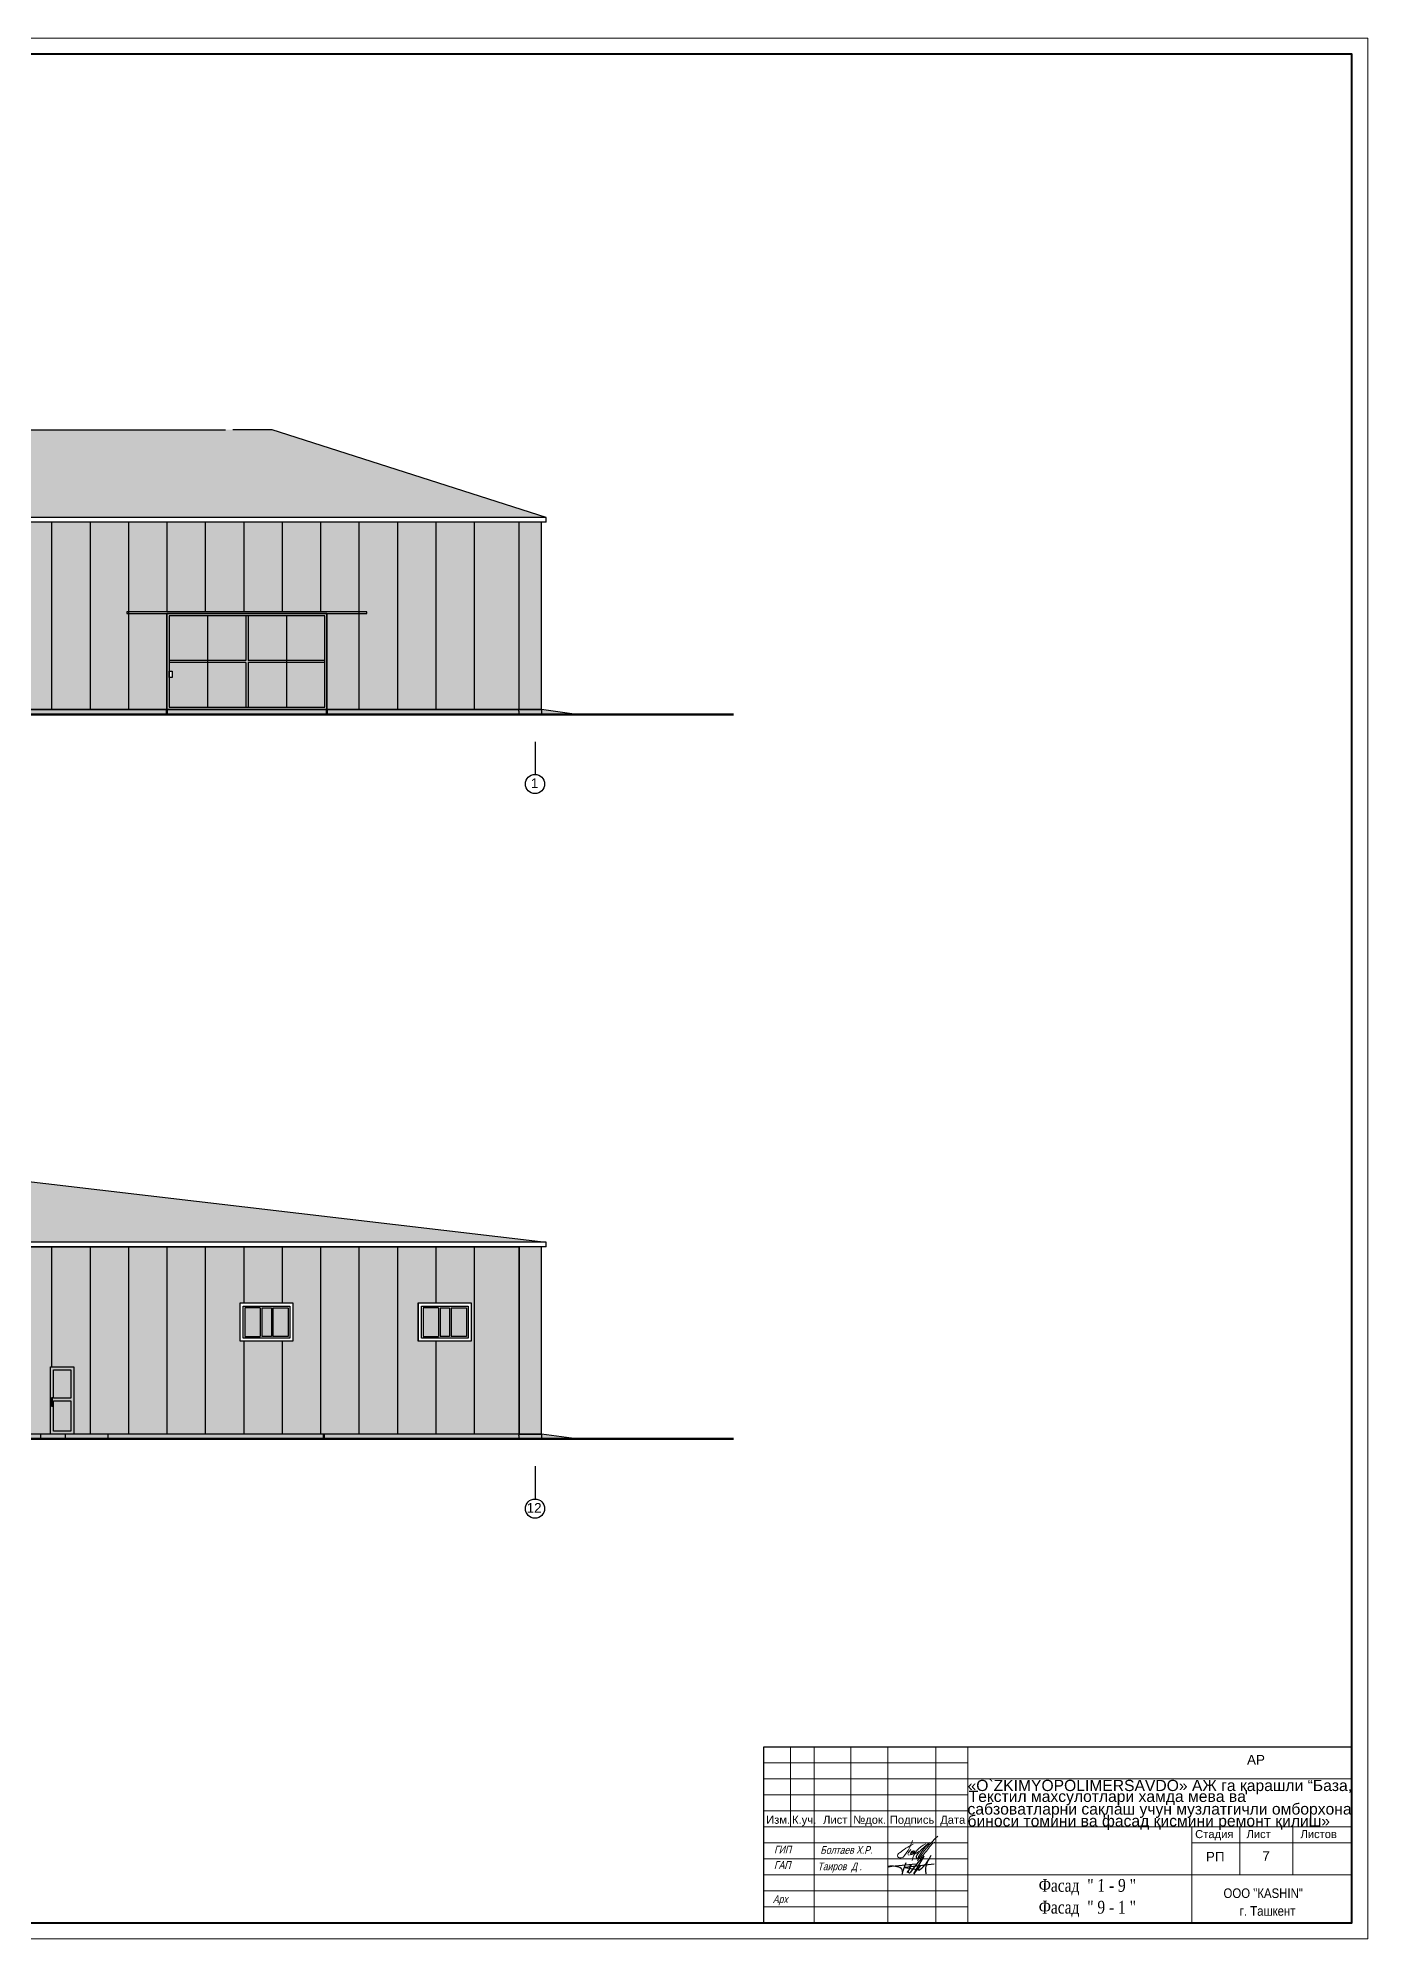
# Model space of a CAD drawing. Header units: millimetres. Extents: x 72928 to 1386960, y 320086 to 445536.
# Drawn here: x 1250007 to 1291549, y 367986 to 427386 of the extents above; entities that cross this region are included whole.
import ezdxf

# ---------------------------------------------------------------- set-up
doc = ezdxf.new("R2010")
doc.units = ezdxf.units.MM
doc.layers.add('ђЂЊЉЂ', color=7, linetype='Continuous')
doc.styles.add('Fayz', font='times.ttf', dxfattribs={"width": 0.8, "oblique": 1})
doc.styles.add('ira', font='arial.ttf', dxfattribs={"height": 3})
pattern_1 = [(0, (-1139703.137, -504125.175), (0, 6.985), [5.08, -1.905]), (90, (-1139703.137, -504125.175), (-6.985, 4e-16), [5.08, -1.905])]

# ---------------------------------------------------------------- blocks, each defined once
blk = doc.blocks.new('fhdfghf')
at = {"color": 5, "lineweight": 20}
blk.add_line((664280, -199007, -14), (664210, -199108, -14), dxfattribs=at)
for centre, radius, start, end in [((665360, -200861, -14), 2253, 116.52499, 129.39953), ((663150, -198412, -14), 1223, 319.465, 345.13222), ((665091, -199543, -14), 789, 115.62125, 166.41289), ((665482, -199822, -14), 1184, 126.22001, 150.11417), ((667650, -201327, -14), 3722, 132.67819, 148.13498), ((666784, -200665, -14), 2676, 135.4958, 147.17844), ((660730, -195797, -14), 5196, 318.6511, 323.48771), ((665234, -199150, -14), 419, 117.72591, 141.49444), ((663973, -199211, -14), 102, 115.60321, 197.52976), ((663964, -199145, -14), 131, 228.12548, 331.88384), ((664258, -199149, -14), 63.1, 140.30017, 221.08227), ((664303, -199184, -14), 47.6, 124.86592, 181.7353), ((664387, -199157, -14), 112, 104.09821, 173.48119), ((664061, -198796, -14), 409, 301.62839, 317.30708), ((664304, -199134, -14), 30.6, 199.47047, 297.42016), ((664222, -198955, -14), 228, 294.9657, 331.78019), ((664386, -199103, -14), 47.3, 230.28369, 302.13672), ((664347, -199062, -14), 18.5, 323.16135, 47.56506), ((664453, -199112, -14), 18.7, 151.33638, 325.71884), ((664538, -199262, -14), 86.9, 159.66949, 162.70652), ((665071, -199693, -14), 830, 130.33093, 136.57434), ((664516, -199105, -14), 24, 157.93366, 322.14584), ((664556, -199250, -14), 37.2, 153.64696, 295.56335), ((664604, -199274, -14), 91.5, 139.06414, 153.56741), ((664456, -199098, -14), 219, 302.00002, 323.63443), ((664699, -199257, -14), 71.4, 150.63485, 202.47397)]:
    blk.add_arc(centre, radius, start, end, dxfattribs=at)
at = {"color": 5}
for centre, radius, start, end in [((664817, -198912, -14), 57, 48.03481, 133.19568), ((664817, -198912, -14), 57, 321.80716, 323.5871), ((664605, -199261, -14), 277, 133.44316, 153.71279), ((664418, -199065, -14), 5.37, 20.55043, 127.12834), ((664493, -199251, -14), 41.1, 159.02865, 264.31921), ((664469, -199173, -14), 121, 279.65503, 322.38926)]:
    blk.add_arc(centre, radius, start, end, dxfattribs=at)
blk = doc.blocks.new('hfgjfj')
at = {"color": 5}
for p, q in [((665018, -199469, -14), (664098, -199571, -14)), ((664098, -199571, -14), (664547, -199648, -14)), ((664518, -199405, -14), (664330, -199647, -14)), ((664375, -199772, -14), (664698, -199224, -14)), ((664698, -199224, -14), (664518, -199405, -14)), ((664573, -199518, -14), (664523, -199598, -14)), ((664168, -199728, -14), (664208, -199682, -14)), ((664330, -199647, -14), (664274, -199719, -14))]:
    blk.add_line(p, q, dxfattribs=at)
for centre, radius, start, end in [((663681, -200296, -14), 765, 80.74917, 98.77163), ((663589, -199533, -14), 25.4, 195.37878, 273.8454), ((683781, -375645, -14), 177240, 96.26802, 96.54112), ((663775, -199926, -14), 386, 57.49465, 85.66489), ((665794, -200195, -14), 1832, 155.33856, 167.762), ((663049, -199001, -14), 1345, 329.55013, 338.11727), ((664465, -199629, -14), 235, 143.93274, 183.58341), ((664284, -199499, -14), 13, 347.87873, 134.53888), ((667480, -201984, -14), 3812, 139.68572, 144.53185), ((663824, -198697, -14), 1203, 308.33184, 335.92367), ((665310, -199648, -14), 570, 155.28531, 192.31287), ((663922, -199679, -14), 98.8, 346.77694, 52.84546), ((664239, -199701, -14), 39.4, 127.56812, 331.95321), ((664577, -199631, -14), 63.2, 148.96163, 194.99001), ((664537, -199599, -14), 53.2, 246.62258, 307.87123)]:
    blk.add_arc(centre, radius, start, end, dxfattribs=at)

msp = doc.modelspace()

# ---------------------------------------------------------------- hatches: boundary and pattern name
at = {"true_color": 0x422c14}
h = msp.add_hatch(color=29, dxfattribs=at)
h.dxf.hatch_style = 1
h.set_gradient(color1=(91, 91, 91), color2=(173, 173, 173), name='INVCURVED')
h.paths.add_polyline_path([(1240511.4, 415143.2), (1257322.3, 415143.2), (1258950.3, 414622), (1263406.8, 413195.2), (1265881.4, 412402.9), (1217181.6, 412402.9), (1227630.8, 413630.2)])
at = {"ltscale": 0.2, "true_color": 0x000000}
h = msp.add_hatch(dxfattribs=at)
h.set_pattern_fill('AR-B88', color=18, scale=2, angle=90)
h.set_pattern_definition([(90, (-628721102728.7, -821760327265.9), (-406.4, 2e-14), []), (180, (-628721102728.72, -821760327265.9), (-406.4, -203.2), [406.4, -406.4])])
h.paths.add_polyline_path([(1257322.3, 415143.2), (1259340.4, 414497.1), (1263004.8, 413323.9), (1265881.4, 412402.9), (1217181.6, 412402.9), (1226422.2, 413488.3), (1240511.4, 415143.2), (1240511.4, 415143.2)])
h = msp.add_hatch(color=254)
h.dxf.hatch_style = 1
h.paths.add_polyline_path([(1265031.4, 412252.9), (1218031.6, 412252.7), (1218031.6, 406402.7), (1230031.4, 406402.7), (1230031.4, 409402.7), (1235031.4, 409402.7), (1235031.4, 406399.6), (1242031.4, 406402.7), (1242031.4, 409399.7), (1247031.4, 409399.7), (1247031.4, 406402.7), (1254031.4, 406402.7), (1254031.4, 409402.7), (1259031.4, 409402.7), (1259031.4, 406402.7), (1265031.4, 406402.9)])
h = msp.add_hatch(color=254)
h.dxf.hatch_style = 1
h.paths.add_polyline_path([(1265731.4, 411215.1), (1265731.4, 412252.9), (1265031.4, 412252.9), (1265031.4, 406402.9), (1265731.4, 406402.9)])
at = {"true_color": 0x000000}
h = msp.add_hatch(color=18, dxfattribs=at)
h.dxf.hatch_style = 1
h.paths.add_polyline_path([(1260281.4, 409449.9), (1252781.4, 409449.9), (1252781.4, 409399.9), (1257781.4, 409399.9), (1260281.4, 409399.9)])
at = {"lineweight": 30}
h = msp.add_hatch(dxfattribs=at)
h.set_pattern_fill('ANGLE', color=252)
h.set_pattern_definition(pattern_1)
h.paths.add_polyline_path([(1259031.4, 409402.9), (1254031.4, 409402.9), (1254031.4, 406402.9), (1259031.4, 406402.9)])
h.paths.add_polyline_path([(1256566.4, 409332.9), (1258961.4, 409332.9), (1258961.4, 406472.9), (1256566.4, 406472.9), (1254101.4, 406472.9), (1254101.4, 409332.9)], flags=16)
h.paths.add_polyline_path([(1254201.4, 407602.9), (1254201.4, 407402.9), (1254101.4, 407402.9), (1254101.4, 407602.9)], flags=0)
at = {"true_color": 0x011847}
h = msp.add_hatch(color=168, dxfattribs=at)
h.dxf.hatch_style = 1
h.paths.add_polyline_path([(1256496.4, 409332.9), (1254101.4, 409332.9), (1254101.4, 407937.9), (1256496.4, 407937.9)])
h.paths.add_polyline_path([(1258961.4, 409332.9), (1256566.4, 409332.9), (1256566.4, 407937.9), (1258961.4, 407937.9)])
h.paths.add_polyline_path([(1258961.4, 407867.9), (1256566.4, 407867.9), (1256566.4, 406472.9), (1258961.4, 406472.9)])
h.paths.add_polyline_path([(1256496.4, 407867.9), (1254101.4, 407867.9), (1254101.4, 407602.9), (1254201.4, 407602.9), (1254201.4, 407402.9), (1254101.4, 407402.9), (1254101.4, 406472.9), (1256496.4, 406472.9)])
at = {"lineweight": 30}
h = msp.add_hatch(dxfattribs=at)
h.set_pattern_fill('ANGLE', color=252)
h.set_pattern_definition(pattern_1)
h.paths.add_polyline_path([(1258961.4, 407937.9), (1256566.4, 407937.9), (1256566.4, 409332.9), (1256496.4, 409332.9), (1256496.4, 407937.9), (1254101.4, 407937.9), (1254101.4, 407867.9), (1256496.4, 407867.9), (1256496.4, 406472.9), (1256566.4, 406472.9), (1256566.4, 407867.9), (1258961.4, 407867.9)])
h = msp.add_hatch(color=253)
h.dxf.hatch_style = 1
h.paths.add_polyline_path([(1265731.5, 406393.2), (1219931.6, 406399.9), (1217331.6, 406402.9), (1216781.6, 406327.9), (1216231.6, 406252.9), (1217331.6, 406252.9), (1266832.3, 406252.9)])
at = {"linetype": 'ByBlock', "true_color": 0x000000}
h = msp.add_hatch(dxfattribs=at)
h.set_pattern_fill('AR-CONC', color=18)
h.set_pattern_definition([(50, (-189043.38, -236343.47), (182.184669, -15.939086), [19.05, -209.55]), (355, (-189043.38, -236343.47), (-35.243421, 191.056845), [15.24, -167.640584]), (100.451445, (-189028.2, -236344.8), (146.941247, 175.117752), [16.190009, -178.090245]), (46.1842, (-189043.38, -236292.67), (271.07904, -42.042328), [28.575, -314.325]), (96.635558, (-189020.8, -236296.17), (237.404134, 247.426125), [24.285023, -267.13561]), (351.184151, (-189043.38, -236292.67), (237.404134, 247.426125), [22.859967, -251.45973]), (21, (-189017.98, -236305.37), (151.614391, -102.265198), [19.05, -209.55]), (326, (-189017.98, -236305.37), (61.802028, 184.187966), [15.24, -167.64]), (71.451445, (-189005.35, -236313.89), (213.41642, 81.922769), [16.190009, -178.089938]), (37.5, (-189043.383, -236343.47), (3.0886033, 84.555039), [0, -165.608, 0, -170.18, 0, -168.275]), (7.5, (-189043.38, -236343.47), (66.8196625, 100.180575), [0, -97.028, 0, -161.798, 0, -64.135]), (327.5, (-189100.025, -236343.47), (135.5905952, -5.728744), [0, -63.5, 0, -198.12, 0, -262.89]), (317.5, (-189125.43, -236343.47), (148.129181, 25.426491), [0, -82.55, 0, -131.572, 0, -186.69])])
h.paths.add_polyline_path([(1265731.4, 406402.9), (1219931.6, 406402.9), (1217331.6, 406402.9), (1216609.5, 406304.4), (1216231.6, 406252.9), (1217331.6, 406252.9), (1265731.4, 406252.9), (1266832.3, 406252.9)])
at = {"true_color": 0x422c14}
h = msp.add_hatch(color=29, dxfattribs=at)
h.dxf.hatch_style = 1
h.set_gradient(color1=(91, 91, 91), color2=(173, 173, 173), name='INVCURVED')
h.paths.add_polyline_path([(1242551.6, 392501.4), (1225740.7, 392501.4), (1224112.7, 391980.2), (1219656.2, 390553.4), (1217181.6, 389761.1), (1265881.4, 389761.1), (1255432.2, 390988.5)])
at = {"ltscale": 0.2, "true_color": 0x000000}
h = msp.add_hatch(dxfattribs=at)
h.set_pattern_fill('AR-B88', color=18, scale=2, angle=90)
h.set_pattern_definition([(90, (-628721042328.57, -821760349907.65), (-406.4, 2e-14), []), (180, (-628721042328.57, -821760349907.65), (-406.4, -203.2), [406.4, -406.4])])
h.paths.add_polyline_path([(1225740.7, 392501.4), (1223722.6, 391855.3), (1220058.2, 390682.1), (1217181.6, 389761.1), (1265881.4, 389761.1), (1256640.8, 390846.5), (1242551.6, 392501.4), (1242551.6, 392501.4)])
h = msp.add_hatch(color=254)
h.dxf.hatch_style = 1
h.paths.add_polyline_path([(1265030.2, 389611.1), (1242550.4, 389611.1), (1242550.4, 383761.1), (1250398.2, 383761.1), (1250398.2, 385860.1), (1251123.3, 385860.1), (1251123.3, 383761.1), (1265030.2, 383761.1)])
h.paths.add_polyline_path([(1246358.7, 386661.1), (1244706.5, 386661.1), (1244706.5, 387861.1), (1246358.7, 387861.1)], flags=16)
h.paths.add_polyline_path([(1256317.2, 387861.1), (1257969.4, 387861.1), (1257969.4, 386661.1), (1256317.2, 386661.1)], flags=16)
h.paths.add_polyline_path([(1261886.3, 387861.1), (1263538.5, 387861.1), (1263538.5, 386661.1), (1261886.3, 386661.1)], flags=16)
h = msp.add_hatch(color=254)
h.dxf.hatch_style = 1
h.paths.add_polyline_path([(1265731.4, 388723.3), (1265731.4, 389611.1), (1265031.4, 389611.1), (1265031.4, 383761.1), (1265731.4, 383761.1)])
at = {"linetype": 'ByBlock'}
h = msp.add_hatch(color=256, dxfattribs=at)
h.set_gradient(color1=(125, 180, 197), color2=(213, 231, 236), one_color=1, tint=0.88, name='HEMISPHERICAL')
h.paths.add_polyline_path([(1257820.7, 387711.1), (1257344.6, 387711.1), (1257344.6, 386811.1), (1257820.7, 386811.1)])
h.paths.add_polyline_path([(1257294.6, 387711.1), (1256994.6, 387711.1), (1256994.6, 386811.1), (1257294.6, 386811.1)])
h.paths.add_polyline_path([(1256944.6, 387711.1), (1256468.5, 387711.1), (1256468.5, 386811.1), (1256944.6, 386811.1)])
h = msp.add_hatch(color=256, dxfattribs=at)
h.set_gradient(color1=(125, 180, 197), color2=(213, 231, 236), one_color=1, tint=0.88, name='HEMISPHERICAL')
h.paths.add_polyline_path([(1263389.7, 387711.1), (1262913.6, 387711.1), (1262913.6, 386811.1), (1263389.7, 386811.1)])
h.paths.add_polyline_path([(1262863.6, 387711.1), (1262563.6, 387711.1), (1262563.6, 386811.1), (1262863.6, 386811.1)])
h.paths.add_polyline_path([(1262513.6, 387711.1), (1262037.5, 387711.1), (1262037.5, 386811.1), (1262513.6, 386811.1)])
h = msp.add_hatch(color=253)
h.dxf.hatch_style = 1
h.paths.add_polyline_path([(1251124.5, 385860.1), (1250399.4, 385860.1), (1250399.4, 383761.3), (1251124.5, 383761.3)])
h.paths.add_polyline_path([(1250489.4, 384891.3), (1251034.5, 384891.3), (1251034.5, 385770.1), (1250489.4, 385770.1)], flags=16)
h.paths.add_polyline_path([(1251034.5, 384801.3), (1251034.5, 383851.3), (1250489.4, 383851.3), (1250489.4, 384801.3)], flags=16)
h.paths.add_polyline_path([(1250464, 384890.6), (1250464, 384631.3), (1250425.9, 384631.3), (1250425.9, 384890.6)], flags=16)
at = {"true_color": 0x011847}
h = msp.add_hatch(color=168, dxfattribs=at)
h.dxf.hatch_style = 1
h.paths.add_polyline_path([(1251034.5, 384801.3), (1250489.4, 384801.3), (1250489.4, 383851.3), (1251034.5, 383851.3)])
h.paths.add_polyline_path([(1251034.5, 385770.1), (1250489.4, 385770.1), (1250489.4, 384891.3), (1251034.5, 384891.3)])
h = msp.add_hatch(color=251)
h.dxf.hatch_style = 1
h.paths.add_polyline_path([(1250425.9, 384890.6), (1250464, 384890.6), (1250464, 384631.3), (1250425.9, 384631.3)])
h = msp.add_hatch(color=253)
h.dxf.hatch_style = 1
h.paths.add_polyline_path([(1265731.5, 383757.9), (1219931.6, 383764.6), (1217331.6, 383761.1), (1216781.6, 383686.1), (1216231.6, 383611.1), (1217331.6, 383611.1), (1266832.3, 383611.1)])
at = {"linetype": 'ByBlock', "true_color": 0x000000}
h = msp.add_hatch(dxfattribs=at)
h.set_pattern_fill('AR-CONC', color=18)
h.set_pattern_definition([(50, (-189043.38, -258985.23), (182.184669, -15.939086), [19.05, -209.55]), (355, (-189043.38, -258985.23), (-35.243421, 191.056845), [15.24, -167.640584]), (100.451445, (-189028.2, -258986.56), (146.941247, 175.117752), [16.190009, -178.090245]), (46.1842, (-189043.38, -258934.43), (271.07904, -42.042328), [28.575, -314.325]), (96.635558, (-189020.8, -258937.93), (237.404134, 247.426125), [24.285023, -267.13561]), (351.184151, (-189043.38, -258934.43), (237.404134, 247.426125), [22.859967, -251.45973]), (21, (-189017.98, -258947.13), (151.614391, -102.265198), [19.05, -209.55]), (326, (-189017.98, -258947.13), (61.802028, 184.187966), [15.24, -167.64]), (71.451445, (-189005.35, -258955.65), (213.41642, 81.922769), [16.190009, -178.089938]), (37.5, (-189043.383, -258985.23), (3.0886033, 84.555039), [0, -165.608, 0, -170.18, 0, -168.275]), (7.5, (-189043.38, -258985.23), (66.8196625, 100.180575), [0, -97.028, 0, -161.798, 0, -64.135]), (327.5, (-189100.025, -258985.23), (135.5905952, -5.728744), [0, -63.5, 0, -198.12, 0, -262.89]), (317.5, (-189125.43, -258985.23), (148.129181, 25.426491), [0, -82.55, 0, -131.572, 0, -186.69])])
h.paths.add_polyline_path([(1265731.4, 383761.1), (1219931.6, 383761.1), (1217331.6, 383761.1), (1216609.5, 383662.6), (1216231.6, 383611.1), (1217331.6, 383611.1), (1265731.4, 383611.1), (1266832.3, 383611.1)])

# ---------------------------------------------------------------- linework, layer by layer
for p, q in [((1240511.4, 415143.2), (1255861.4, 415143.2)), ((1256498.8, 415143.2), (1256092.4, 415143.2)), ((1256905.2, 415143.2), (1256498.8, 415143.2)), ((1257211.4, 415143.2), (1256905.2, 415143.2)), ((1257311.4, 415143.2), (1257211.4, 415143.2)), ((1257311.6, 415143.2), (1257311.4, 415143.2)), ((1257322.3, 415143.2), (1257311.6, 415143.2)), ((1265881.4, 412402.9), (1257322.3, 415143.2)), ((1265881.4, 412402.9), (1217181.6, 412402.9)), ((1265731.4, 412252.9), (1217181.6, 412252.9)), ((1265881.4, 412252.9), (1217181.6, 412252.9)), ((1265731.4, 406402.9), (1265731.4, 412252.9)), ((1265881.4, 412252.9), (1265881.4, 412402.9)), ((1265731.4, 406402.9), (1265731.4, 411215.1)), ((1255298.9, 409332.9), (1255298.9, 406472.9)), ((1256496.4, 409332.9), (1256496.4, 407937.9)), ((1256566.4, 409332.9), (1256566.4, 407937.9)), ((1257763.9, 409332.9), (1257763.9, 406472.9)), ((1256496.4, 407937.9), (1254101.4, 407937.9)), ((1256496.4, 407867.9), (1254101.4, 407867.9)), ((1256496.4, 407867.9), (1256496.4, 406472.9)), ((1258961.4, 407937.9), (1256566.4, 407937.9)), ((1256566.4, 407867.9), (1256566.4, 406472.9)), ((1258961.4, 407867.9), (1256566.4, 407867.9)), ((1217331.6, 406402.9), (1258431.4, 406402.9)), ((1254031.4, 406402.9), (1247031.4, 406402.9)), ((1258231.4, 406402.9), (1265731.4, 406402.9)), ((1258931.4, 406402.9), (1265731.4, 406402.9)), ((1265531.4, 405398.7), (1265531.4, 404375.4)), ((1242551.6, 392501.4), (1265881.4, 389761.1)), ((1265881.4, 389761.1), (1217181.6, 389761.1)), ((1265881.4, 389611.1), (1265881.4, 389761.1)), ((1265731.4, 389611.1), (1217181.6, 389611.1)), ((1265881.4, 389611.1), (1217181.6, 389611.1)), ((1265031.4, 383761.2), (1265031.4, 389611.2)), ((1265731.4, 383761.1), (1265731.4, 389611.1)), ((1265731.4, 383761.1), (1265731.4, 388573.3)), ((1256944.6, 387711.1), (1256944.6, 386811.1)), ((1256994.6, 387711.1), (1256994.6, 386811.1)), ((1256994.6, 387711.1), (1257294.6, 387711.1)), ((1257294.6, 387711.1), (1257294.6, 386811.1)), ((1257344.6, 387711.1), (1257344.6, 386811.1)), ((1262513.6, 387711.1), (1262513.6, 386811.1)), ((1262563.6, 387711.1), (1262563.6, 386811.1)), ((1262563.6, 387711.1), (1262863.6, 387711.1)), ((1262863.6, 387711.1), (1262863.6, 386811.1)), ((1262913.6, 387711.1), (1262913.6, 386811.1)), ((1250398.2, 385860.1), (1251123.3, 385860.1)), ((1250399.4, 385860.1), (1251124.5, 385860.1)), ((1250489.4, 385770.1), (1251034.5, 385770.1)), ((1251124.5, 385860.1), (1251124.5, 383761.3)), ((1250490.9, 384891.3), (1251034.5, 384891.3)), ((1250490.9, 384801.3), (1251034.5, 384801.3)), ((1265531.4, 382756.9), (1265531.4, 381733.6))]:
    msp.add_line(p, q)
at = {"color": 18, "true_color": 0x000000}
for p, q in [((1250431.6, 412252.9), (1250431.6, 409452.9)), ((1251631.6, 412252.9), (1251631.6, 409452.9)), ((1252831.6, 412252.9), (1252831.6, 409452.9)), ((1254031.6, 412252.9), (1254031.6, 409452.9)), ((1255231.6, 412252.9), (1255231.6, 409452.9)), ((1256431.6, 412252.9), (1256431.6, 409452.9)), ((1257631.6, 412252.9), (1257631.6, 409452.9)), ((1258831.6, 412252.9), (1258831.6, 409452.9)), ((1260031.6, 412252.9), (1260031.6, 409452.9)), ((1261231.6, 412252.9), (1261231.6, 409452.9)), ((1262431.6, 412252.9), (1262431.6, 409452.9)), ((1263631.6, 412252.9), (1263631.6, 409452.9)), ((1265031.4, 406403), (1265031.4, 412253)), ((1265031.4, 406409), (1265031.4, 412252.9)), ((1250431.6, 409452.9), (1250431.6, 406403)), ((1251631.6, 409452.9), (1251631.6, 406403)), ((1252831.6, 409452.9), (1252831.6, 406403)), ((1260031.6, 409452.9), (1260031.6, 406403)), ((1261231.6, 409452.9), (1261231.6, 406403)), ((1262431.6, 409452.9), (1262431.6, 406403)), ((1263631.6, 409452.9), (1263631.6, 406403)), ((1250431.6, 389611.1), (1250431.6, 385860.1)), ((1251631.6, 389611.1), (1251631.6, 386811.1)), ((1252831.6, 389611.1), (1252831.6, 386811.1)), ((1254031.6, 389611.1), (1254031.6, 383761.3)), ((1255231.6, 389611.1), (1255231.6, 386811.1)), ((1256431.6, 389611.1), (1256431.6, 387861.1)), ((1257631.6, 389611.1), (1257631.6, 387861.1)), ((1258831.6, 389611.1), (1258831.6, 386811.1)), ((1260031.6, 389611.1), (1260031.6, 386811.1)), ((1261231.6, 389611.1), (1261231.6, 386811.1)), ((1262431.6, 389611.1), (1262431.6, 387861.1)), ((1263631.6, 389611.1), (1263631.6, 386811.1)), ((1251631.6, 386811.1), (1251631.6, 383761.2)), ((1252831.6, 386811.1), (1252831.6, 383761.2)), ((1255231.6, 386811.1), (1255231.6, 383761.2)), ((1258831.6, 386811.1), (1258831.6, 383761.2)), ((1260031.6, 386811.1), (1260031.6, 383761.2)), ((1261231.6, 386811.1), (1261231.6, 383761.2)), ((1263631.6, 386811.1), (1263631.6, 383761.2)), ((1256431.6, 386661.1), (1256431.6, 383761.2)), ((1257631.6, 386661.1), (1257631.6, 383761.2)), ((1262431.6, 386661.1), (1262431.6, 383761.2))]:
    msp.add_line(p, q, dxfattribs=at)
at = {"lineweight": 30}
for p, q in [((1265731.4, 406402.9), (1217331.6, 406402.9)), ((1219531.6, 406402.9), (1258931.4, 406402.9)), ((1265030.2, 406355.8), (1265030.2, 406252.9)), ((1266831.4, 406253), (1265731.4, 406402.9)), ((1265731.4, 383761.1), (1218031.6, 383761.3)), ((1250082.8, 383761.3), (1250082.8, 383611.1)), ((1250851.9, 383761.3), (1250851.9, 383611.1)), ((1252188.4, 383761.3), (1252188.4, 383611.1)), ((1266831.4, 383611.2), (1265731.4, 383761.1)), ((1265030.2, 383714.1), (1265030.2, 383611.1))]:
    msp.add_line(p, q, dxfattribs=at)
at = {"lineweight": 50}
for p, q in [((1254031.4, 406402.9), (1254031.4, 406252.9)), ((1259031.4, 406402.9), (1259031.4, 406252.9)), ((1211331.4, 406252.9), (1271731.6, 406252.9)), ((1258931.4, 383761.1), (1258931.4, 383611.1)), ((1211331.4, 383611.1), (1271731.6, 383611.1))]:
    msp.add_line(p, q, dxfattribs=at)
at = {"lineweight": 20}
for p, q in [((1273506.3, 373986.1), (1273506.3, 371486.1)), ((1275399.2, 373986.1), (1275399.2, 371486.1))]:
    msp.add_line(p, q, dxfattribs=at)
msp.add_lwpolyline([(1187449.2, 367986.1), (1291549.2, 367986.1), (1291549.2, 427386.1), (1187449.2, 427386.1)], close=True, dxfattribs=at)
at = {"lineweight": 40}
msp.add_lwpolyline([(1189449.2, 368486.1), (1291049.2, 368486.1), (1291049.2, 426886.1), (1189449.2, 426886.1)], close=True, dxfattribs=at)
for points in [[(1265031.4, 412252.9), (1218031.6, 412252.7), (1218031.6, 406402.7), (1230031.4, 406402.7), (1230031.4, 409402.7), (1235031.4, 409402.7), (1235031.4, 406399.6), (1242031.4, 406402.7), (1242031.4, 409399.7), (1247031.4, 409399.7), (1247031.4, 406402.7), (1254031.4, 406402.7), (1254031.4, 409402.7), (1259031.4, 409402.7), (1259031.4, 406402.7), (1265031.4, 406402.9), (1265031.4, 412252.9)], [(1256566.4, 409332.9), (1254101.4, 409332.9), (1254101.4, 406472.9), (1256566.4, 406472.9)], [(1256566.4, 406472.9), (1258961.4, 406472.9), (1258961.4, 409332.9), (1256566.4, 409332.9)], [(1256944.6, 387711.1), (1256468.5, 387711.1), (1256468.5, 386811.1), (1256944.6, 386811.1)], [(1257344.6, 387711.1), (1257820.7, 387711.1), (1257820.7, 386811.1), (1257344.6, 386811.1)], [(1262513.6, 387711.1), (1262037.5, 387711.1), (1262037.5, 386811.1), (1262513.6, 386811.1)], [(1262913.6, 387711.1), (1263389.7, 387711.1), (1263389.7, 386811.1), (1262913.6, 386811.1)], [(1257294.6, 386811.1), (1256994.6, 386811.1)], [(1262863.6, 386811.1), (1262563.6, 386811.1)], [(1250489.4, 384889.8), (1250489.4, 385770.1)], [(1251034.5, 385770.1), (1251034.5, 384889.8)], [(1251034.5, 384801.3), (1251034.5, 383851.3), (1250489.4, 383851.3), (1250489.4, 384801.3)]]:
    msp.add_lwpolyline(points)
for points in [[(1252781.4, 409402.9), (1260281.4, 409402.9), (1260281.4, 409452.9), (1252781.4, 409452.9)], [(1259031.4, 409402.9), (1254031.4, 409402.9), (1254031.4, 406402.9), (1259031.4, 406402.9)], [(1256317.2, 387861.1), (1257969.4, 387861.1), (1257969.4, 386661.1), (1256317.2, 386661.1)], [(1256318.5, 387861.1), (1257970.7, 387861.1), (1257970.7, 386661.1), (1256318.5, 386661.1)], [(1256418.5, 387761.1), (1257870.7, 387761.1), (1257870.7, 386761.1), (1256418.5, 386761.1)], [(1261886.3, 387861.1), (1263538.5, 387861.1), (1263538.5, 386661.1), (1261886.3, 386661.1)], [(1261887.5, 387861.1), (1263539.7, 387861.1), (1263539.7, 386661.1), (1261887.5, 386661.1)], [(1261987.5, 387761.1), (1263439.7, 387761.1), (1263439.7, 386761.1), (1261987.5, 386761.1)], [(1250398.2, 385860.1), (1251123.3, 385860.1), (1251123.3, 383761.3), (1250398.2, 383761.3)], [(1250399.4, 385860.1), (1251124.5, 385860.1), (1251124.5, 383761.3), (1250399.4, 383761.3)], [(1250425.9, 384631.3), (1250464, 384631.3), (1250464, 384890.6), (1250425.9, 384890.6)]]:
    msp.add_lwpolyline(points, close=True)
at = {"lineweight": 30}
msp.add_lwpolyline([(1254201.3, 407402.9), (1254101.3, 407402.9), (1254101.3, 407602.9), (1254201.3, 407602.9)], close=True, dxfattribs=at)
for points in [[(1265030.2, 406355.8), (1265031.4, 406402.9), (1265731.4, 406402.9), (1265731.4, 406252.9), (1265031.4, 406252.9)], [(1265030.2, 383714.1), (1265031.4, 383761.1), (1265731.4, 383761.1), (1265731.4, 383611.1), (1265031.4, 383611.1)], [(1272682.7, 368486.1), (1272682.7, 373986.1), (1291049.2, 373986.1)]]:
    msp.add_lwpolyline(points, dxfattribs=at)
at = {"color": 18, "true_color": 0x000000}
msp.add_lwpolyline([(1218031.6, 389611.1), (1265031.4, 389611.1), (1265031.4, 383761.3), (1218031.6, 383761.3)], close=True, dxfattribs=at)
for centre in [(1265531.4, 404075.4), (1265531.4, 381433.6)]:
    msp.add_circle(centre, 300)
at = {"layer": 'ђЂЊЉЂ', "color": 7, "linetype": 'Continuous', "lineweight": 20}
for p, q in [((1272682.7, 373986.1), (1291049.2, 373986.1)), ((1272682.7, 368486.1), (1272682.7, 373986.1)), ((1276549.2, 373986.1), (1276549.2, 371986.1)), ((1278049.2, 373986.1), (1278049.2, 368486.1)), ((1279049.2, 373986.1), (1279049.2, 368486.1)), ((1279049.2, 373486.1), (1272682.7, 373486.1)), ((1279049.2, 372986.1), (1272682.7, 372986.1)), ((1279049.2, 372486.1), (1272682.7, 372486.1)), ((1276549.2, 372486.1), (1276549.2, 368486.1)), ((1291049.2, 372986.1), (1279049.2, 372986.1)), ((1279049.2, 371986.1), (1272682.7, 371986.1)), ((1279049.2, 371486.1), (1272682.7, 371486.1)), ((1291049.2, 371486.1), (1279049.2, 371486.1)), ((1286049.2, 368486.1), (1286049.2, 371486.1)), ((1287549.2, 371486.1), (1287549.2, 369986.1)), ((1289204.6, 371486.1), (1289204.6, 369986.1)), ((1289204.6, 371486.1), (1289204.6, 369986.1)), ((1279049.2, 370986.1), (1272682.7, 370986.1)), ((1291049.2, 370986.1), (1286049.2, 370986.1)), ((1279049.2, 370486.1), (1272682.7, 370486.1)), ((1279049.2, 369986.1), (1272682.7, 369986.1)), ((1279049.2, 369486.1), (1272682.7, 369486.1)), ((1291049.2, 369986.1), (1279049.2, 369986.1)), ((1279049.2, 368986.1), (1272682.7, 368986.1))]:
    msp.add_line(p, q, dxfattribs=at)
at = {"layer": 'ђЂЊЉЂ', "linetype": 'Continuous', "lineweight": 20}
msp.add_line((1274249.2, 373986.1), (1274249.2, 368486.1), dxfattribs=at)

# ---------------------------------------------------------------- block references
at = {"lineweight": 30}
for name in ['fhdfghf', 'hfgjfj']:
    msp.add_blockref(name, (612984.9, 569792.8, 14.3), dxfattribs=at)

# ---------------------------------------------------------------- texts
at = {"style": 'ira'}
for s, p in [('«O`ZKIMYOPOLIMERSAVDO» АЖ га қарашли “База,', (1279041.4, 372608.5)), ('Текстил махсулотлари хамда мева ва ', (1279075.8, 372268.9)), ('сабзоватларни сақлаш учун музлатгичли омборхона', (1279041.4, 371874.2)), ('биноси томини ва фасад қисмини ремонт қилиш»', (1279041.4, 371502.1))]:
    msp.add_text(s, height=350, dxfattribs=at).set_placement(p)
at = {"style": 'ira', "width": 0.85}
for s, p in [('OOO "КАSHIN"', (1287036.8, 369266.8)), ('г. Ташкент', (1287542.1, 368711.9))]:
    msp.add_text(s, height=300, dxfattribs=at).set_placement(p)
at = {"lineweight": 20, "char_height": 400, "attachment_point": 1, "style": 'Fayz'}
for s, insert in [('Фасад  " 1 - 9 "', (1281261.8, 369861.2)), ('Фасад  " 9 - 1 "', (1281261.8, 369179.7))]:
    msp.add_mtext(s, dxfattribs=dict(at, insert=insert))
at = {"layer": 'ђЂЊЉЂ', "color": 7, "style": 'ira'}
for s, p in [('1', (1265400.6, 403949.5)), ('12', (1265270, 381307.7))]:
    msp.add_text(s, height=300, dxfattribs=at).set_placement(p)
at = {"layer": 'ђЂЊЉЂ', "color": 7, "linetype": 'Continuous', "lineweight": 20, "style": 'ira'}
for s, height, p in [('АР', 300, (1287771.8, 373436)), ('Изм.', 250, (1272750.2, 371585.9)), ('К.уч.', 250, (1273560, 371585.9)), ('Лист', 250, (1274529.3, 371585.9)), ('№док.', 250, (1275471.6, 371585.9)), ('Подпись', 250, (1276613.6, 371585.9)), ('Дата', 250, (1278186.7, 371585.9)), ('Стадия', 250, (1286151.4, 371138.4)), ('Лист', 250, (1287754.5, 371138.4)), ('Лист', 250, (1287754.5, 371138.4)), ('Листов', 250, (1289440.6, 371138.4)), ('Листов', 250, (1289440.6, 371138.4)), ('РП', 300, (1286487.7, 370408.7)), ('РП', 300, (1286487.7, 370408.7)), ('7', 300, (1288251.3, 370428.2))]:
    msp.add_text(s, height=height, dxfattribs=at).set_placement(p)
at = {"layer": 'ђЂЊЉЂ', "color": 7, "linetype": 'Continuous', "lineweight": 20, "style": 'ira', "oblique": 15, "width": 0.8}
for s, p in [('ГИП', (1272997.8, 370657.9)), ('Болтаев Х.Р.', (1274441.7, 370646.8)), ('ГАП', (1272995.2, 370177.7)), ('Таиров  Д .', (1274356.1, 370135.3)), ('Арх', (1272961.2, 369108.5))]:
    msp.add_text(s, height=240, dxfattribs=at).set_placement(p)

doc.saveas('drawing.dxf')
